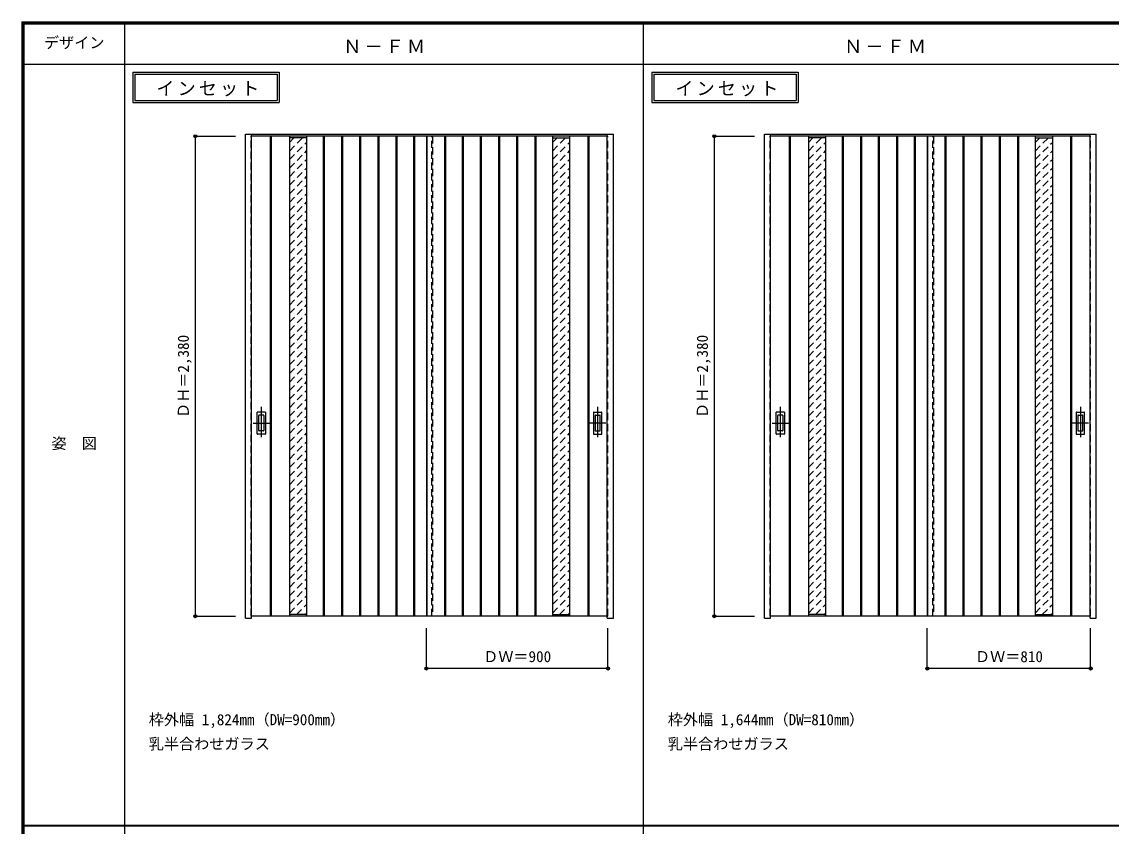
# Model space of a CAD drawing. Units: millimetres, scale not verified. Extents: x -6000 to 5700, y -4307 to 4175.
# Drawn here: x -6000 to -597, y 186 to 4175 of the extents above; entities that cross this region are included whole.
import ezdxf
from ezdxf.enums import TextEntityAlignment as Align

# ---------------------------------------------------------------- set-up
doc = ezdxf.new("R2010")
doc.units = ezdxf.units.MM
doc.header["$LTSCALE"] = 30
doc.header["$PDMODE"] = 32
doc.header["$PDSIZE"] = 15
doc.linetypes.add('CHAIN1', pattern=[8, 5, -1, 1, -1])
doc.linetypes.add('DASHED1', pattern=[1.8, 1.2, -0.6])
for name, color, linetype in [('0-1_通り芯', 4, 'CHAIN1'), ('0-2_扉', 4, 'DASHED1'), ('0-3_仕上げ', 3, 'Continuous'), ('0-4_枠', 3, 'Continuous'), ('0-6_引手', 7, 'Continuous'), ('0-A_文字', 7, 'Continuous'), ('0-B_寸法', 7, 'Continuous'), ('0-C_ハッチ', 4, 'DASHED1'), ('F-1_枠', 6, 'Continuous'), ('F-A_文字', 7, 'Continuous')]:
    doc.layers.add(name, color=color, linetype=linetype)
doc.styles.add('ＭＳ ゴシック', font='')
doc.styles.get('ＭＳ ゴシック').set_extended_font_data('MS Gothic')

msp = doc.modelspace()

# ---------------------------------------------------------------- linework, layer by layer
at = {"layer": '0-1_通り芯'}
for p, q in [((-4812, 2266), (-4812, 2104)), ((-3144, 2266), (-3144, 2104)), ((-2238, 2266), (-2238, 2104)), ((-750, 2266), (-750, 2104)), ((-4853, 2185), (-4771, 2185)), ((-3103, 2185), (-3185, 2185)), ((-2279, 2185), (-2197, 2185)), ((-709, 2185), (-791, 2185))]:
    msp.add_line(p, q, dxfattribs=at)
at = {"layer": '0-2_扉'}
for p, q in [((-4860, 3607.5), (-4863, 3607.5)), ((-4863, 1227.5), (-4863, 3607.5)), ((-3993, 3607.5), (-3993, 3603.5)), ((-3963, 3607.5), (-3963, 1227.5)), ((-3096, 3607.5), (-3093, 3607.5)), ((-3093, 1227.5), (-3093, 3607.5)), ((-2286, 3607.5), (-2289, 3607.5)), ((-2289, 1227.5), (-2289, 3607.5)), ((-1509, 3607.5), (-1509, 3603.5)), ((-1479, 3607.5), (-1479, 1227.5)), ((-702, 3607.5), (-699, 3607.5)), ((-699, 1227.5), (-699, 3607.5)), ((-4860, 1227.5), (-4863, 1227.5)), ((-3096, 1227.5), (-3093, 1227.5)), ((-2286, 1227.5), (-2289, 1227.5)), ((-702, 1227.5), (-699, 1227.5))]:
    msp.add_line(p, q, dxfattribs=at)
at = {"layer": '0-2_扉', "color": 3, "linetype": 'Continuous'}
for p, q in [((-3096, 3607.5), (-4860, 3607.5)), ((-3993, 3607.5), (-3993, 1227.5)), ((-702, 3607.5), (-2286, 3607.5)), ((-1509, 3607.5), (-1509, 1227.5)), ((-3096, 1227.5), (-4860, 1227.5)), ((-702, 1227.5), (-2286, 1227.5))]:
    msp.add_line(p, q, dxfattribs=at)
at = {"layer": '0-3_仕上げ', "linetype": 'DASHED1'}
for p, q in [((-4860, 1227.5), (-4860, 3607.5)), ((-3096, 1227.5), (-3096, 3607.5)), ((-1482, 1227.5), (-1482, 3607.5)), ((-702, 1227.5), (-702, 3607.5))]:
    msp.add_line(p, q, dxfattribs=at)
at = {"layer": '0-3_仕上げ'}
for p, q in [((-4768, 3607.5), (-4768, 1227.5)), ((-4763, 3607.5), (-4763, 1227.5)), ((-4505, 3607.5), (-4505, 1227.5)), ((-4500, 3607.5), (-4500, 1227.5)), ((-4415, 3607.5), (-4415, 1227.5)), ((-4410, 3607.5), (-4410, 1227.5)), ((-4325, 3607.5), (-4325, 1227.5)), ((-4320, 3607.5), (-4320, 1227.5)), ((-4235, 3607.5), (-4235, 1227.5)), ((-4230, 3607.5), (-4230, 1227.5)), ((-4145, 3607.5), (-4145, 1227.5)), ((-4140, 3607.5), (-4140, 1227.5)), ((-4057, 3607.5), (-4057, 1227.5)), ((-4052, 3607.5), (-4052, 1227.5)), ((-3990, 1227.5), (-3990, 3607.5)), ((-3904, 3607.5), (-3904, 1227.5)), ((-3899, 3607.5), (-3899, 1227.5)), ((-3816, 3607.5), (-3816, 1227.5)), ((-3811, 3607.5), (-3811, 1227.5)), ((-3726, 3607.5), (-3726, 1227.5)), ((-3721, 3607.5), (-3721, 1227.5)), ((-3636, 3607.5), (-3636, 1227.5)), ((-3631, 3607.5), (-3631, 1227.5)), ((-3546, 3607.5), (-3546, 1227.5)), ((-3541, 3607.5), (-3541, 1227.5)), ((-3456, 3607.5), (-3456, 1227.5)), ((-3451, 3607.5), (-3451, 1227.5)), ((-3193, 3607.5), (-3193, 1227.5)), ((-3188, 3607.5), (-3188, 1227.5)), ((-2286, 1227.5), (-2286, 3607.5)), ((-2194, 3607.5), (-2194, 1227.5)), ((-2189, 3607.5), (-2189, 1227.5)), ((-1931, 3607.5), (-1931, 1227.5)), ((-1926, 3607.5), (-1926, 1227.5)), ((-1841, 3607.5), (-1841, 1227.5)), ((-1836, 3607.5), (-1836, 1227.5)), ((-1751, 1227.5), (-1751, 3607.5)), ((-1746, 1227.5), (-1746, 3607.5)), ((-1661, 1227.5), (-1661, 3607.5)), ((-1656, 1227.5), (-1656, 3607.5)), ((-1573, 1227.5), (-1573, 3607.5)), ((-1568, 1227.5), (-1568, 3607.5)), ((-1506, 1227.5), (-1506, 3607.5)), ((-1420, 1227.5), (-1420, 3607.5)), ((-1415, 1227.5), (-1415, 3607.5)), ((-1332, 1227.5), (-1332, 3607.5)), ((-1327, 1227.5), (-1327, 3607.5)), ((-1242, 1227.5), (-1242, 3607.5)), ((-1237, 1227.5), (-1237, 3607.5)), ((-1152, 3607.5), (-1152, 1227.5)), ((-1147, 3607.5), (-1147, 1227.5)), ((-1062, 3607.5), (-1062, 1227.5)), ((-1057, 3607.5), (-1057, 1227.5)), ((-799, 3607.5), (-799, 1227.5)), ((-794, 3607.5), (-794, 1227.5))]:
    msp.add_line(p, q, dxfattribs=at)
at = {"layer": '0-3_仕上げ', "color": 7}
for p, q in [((-4673, 3607.5), (-4673, 1227.5)), ((-4588, 3599.5), (-4673, 3599.5)), ((-4588, 3607.5), (-4588, 1227.5)), ((-3368, 3607.5), (-3368, 1227.5)), ((-3368, 3599.5), (-3283, 3599.5)), ((-3283, 3607.5), (-3283, 1227.5)), ((-2099, 3607.5), (-2099, 1227.5)), ((-2014, 3599.5), (-2099, 3599.5)), ((-2014, 3607.5), (-2014, 1227.5)), ((-974, 3607.5), (-974, 1227.5)), ((-974, 3599.5), (-889, 3599.5)), ((-889, 3607.5), (-889, 1227.5)), ((-4588, 1235.5), (-4673, 1235.5)), ((-3368, 1235.5), (-3283, 1235.5)), ((-2014, 1235.5), (-2099, 1235.5)), ((-974, 1235.5), (-889, 1235.5))]:
    msp.add_line(p, q, dxfattribs=at)
at = {"layer": '0-4_枠'}
for p, q in [((-4860, 1218), (-4860, 3618)), ((-3096, 1218), (-3096, 3618)), ((-3066, 1218), (-3066, 3618)), ((-2316, 3618), (-672, 3618)), ((-2316, 1218), (-2316, 3618)), ((-2286, 1218), (-2286, 3618)), ((-702, 1218), (-702, 3618)), ((-672, 1218), (-672, 3618)), ((-4890, 1218), (-4860, 1218)), ((-3096, 1218), (-3066, 1218)), ((-2316, 1218), (-2286, 1218)), ((-702, 1218), (-672, 1218))]:
    msp.add_line(p, q, dxfattribs=at)
msp.add_lwpolyline([(-4890, 1218), (-4890, 3618), (-3066, 3618)], dxfattribs=at)
at = {"layer": '0-6_引手', "color": 3}
for p, q in [((-4833, 2131.5), (-4833, 2238.5)), ((-4792.5, 2240), (-4831.5, 2240)), ((-4791, 2238.5), (-4791, 2131.5)), ((-3165, 2238.5), (-3165, 2131.5)), ((-3163.5, 2240), (-3124.5, 2240)), ((-3123, 2131.5), (-3123, 2238.5)), ((-2259, 2131.5), (-2259, 2238.5)), ((-2218.5, 2240), (-2257.5, 2240)), ((-2217, 2238.5), (-2217, 2131.5)), ((-771, 2238.5), (-771, 2131.5)), ((-769.5, 2240), (-730.5, 2240)), ((-729, 2131.5), (-729, 2238.5)), ((-4792.5, 2130), (-4831.5, 2130)), ((-3163.5, 2130), (-3124.5, 2130)), ((-2218.5, 2130), (-2257.5, 2130)), ((-769.5, 2130), (-730.5, 2130))]:
    msp.add_line(p, q, dxfattribs=at)
at = {"layer": '0-6_引手'}
for p, q in [((-4824.5, 2147.5), (-4824.5, 2222.5)), ((-4801, 2224), (-4823, 2224)), ((-4799.5, 2222.5), (-4799.5, 2147.5)), ((-3156.5, 2222.5), (-3156.5, 2147.5)), ((-3155, 2224), (-3133, 2224)), ((-3131.5, 2147.5), (-3131.5, 2222.5)), ((-2250.5, 2147.5), (-2250.5, 2222.5)), ((-2227, 2224), (-2249, 2224)), ((-2225.5, 2222.5), (-2225.5, 2147.5)), ((-762.5, 2222.5), (-762.5, 2147.5)), ((-761, 2224), (-739, 2224)), ((-737.5, 2147.5), (-737.5, 2222.5)), ((-4801, 2146), (-4823, 2146)), ((-3155, 2146), (-3133, 2146)), ((-2227, 2146), (-2249, 2146)), ((-761, 2146), (-739, 2146))]:
    msp.add_line(p, q, dxfattribs=at)
at = {"layer": '0-6_引手', "color": 3}
for centre, start, end in [((-4831.5, 2238.5), 90, 180), ((-4792.5, 2238.5), 0, 90), ((-3163.5, 2238.5), 90, 180), ((-3124.5, 2238.5), 0, 90), ((-2257.5, 2238.5), 90, 180), ((-2218.5, 2238.5), 0, 90), ((-769.5, 2238.5), 90, 180), ((-730.5, 2238.5), 0, 90), ((-4831.5, 2131.5), 180, 270), ((-4792.5, 2131.5), 270, 0), ((-3163.5, 2131.5), 180, 270), ((-3124.5, 2131.5), 270, 0), ((-2257.5, 2131.5), 180, 270), ((-2218.5, 2131.5), 270, 0), ((-769.5, 2131.5), 180, 270), ((-730.5, 2131.5), 270, 0)]:
    msp.add_arc(centre, 1.5, start, end, dxfattribs=at)
at = {"layer": '0-6_引手'}
for centre, start, end in [((-4823, 2222.5), 90, 180), ((-4801, 2222.5), 0, 90), ((-3155, 2222.5), 90, 180), ((-3133, 2222.5), 0, 90), ((-2249, 2222.5), 90, 180), ((-2227, 2222.5), 0, 90), ((-761, 2222.5), 90, 180), ((-739, 2222.5), 0, 90), ((-4823, 2147.5), 180, 270), ((-4801, 2147.5), 270, 0), ((-3155, 2147.5), 180, 270), ((-3133, 2147.5), 270, 0), ((-2249, 2147.5), 180, 270), ((-2227, 2147.5), 270, 0), ((-761, 2147.5), 180, 270), ((-739, 2147.5), 270, 0)]:
    msp.add_arc(centre, 1.5, start, end, dxfattribs=at)
at = {"layer": '0-A_文字'}
for p, q in [((-5450, 3925), (-5450, 3775)), ((-5440, 3915), (-5440, 3785)), ((-5440, 3915), (-4733.04, 3915)), ((-4733.04, 3915), (-4733.04, 3785)), ((-2876, 3925), (-2876, 3775)), ((-2866, 3915), (-2866, 3785)), ((-2866, 3915), (-2159.04, 3915)), ((-2159.04, 3915), (-2159.04, 3785)), ((-5440, 3785), (-4733.04, 3785)), ((-2866, 3785), (-2159.04, 3785)), ((-5450, 3775), (-4723.04, 3775)), ((-2876, 3775), (-2149.04, 3775))]:
    msp.add_line(p, q, dxfattribs=at)
for points in [[(-5450, 3925), (-4723.04, 3925), (-4723.04, 3775)], [(-2876, 3925), (-2149.04, 3925), (-2149.04, 3775)]]:
    msp.add_lwpolyline(points, dxfattribs=at)
at = {"layer": '0-B_寸法', "color": 4}
for p, q in [((-5140, 3607.5), (-4940, 3607.5)), ((-5140, 3607.5), (-5140, 1227.5)), ((-2566, 3607.5), (-2366, 3607.5)), ((-2566, 3607.5), (-2566, 1227.5)), ((-5140, 1227.5), (-4940, 1227.5)), ((-2566, 1227.5), (-2366, 1227.5)), ((-3993, 968), (-3993, 1168)), ((-3093, 968), (-3093, 1168)), ((-1509, 968), (-1509, 1168)), ((-699, 968), (-699, 1168)), ((-3093, 968), (-3993, 968)), ((-699, 968), (-1509, 968))]:
    msp.add_line(p, q, dxfattribs=at)
at = {"layer": '0-B_寸法'}
for p in [(-5140, 3607.5), (-2566, 3607.5), (-5140, 1227.5), (-2566, 1227.5), (-3993, 968), (-3093, 968), (-1509, 968), (-699, 968)]:
    msp.add_point(p, dxfattribs=at)
at = {"layer": '0-C_ハッチ'}
for p, q in [((-4673, 3576.57), (-4650.07, 3599.5)), ((-4673, 3534.15), (-4607.65, 3599.5)), ((-4673, 3491.72), (-4588, 3576.72)), ((-3368, 3576.57), (-3345.07, 3599.5)), ((-3368, 3534.15), (-3302.65, 3599.5)), ((-3368, 3491.72), (-3283, 3576.72)), ((-2099, 3576.57), (-2076.07, 3599.5)), ((-2099, 3534.15), (-2033.65, 3599.5)), ((-2099, 3491.72), (-2014, 3576.72)), ((-974, 3576.57), (-951.07, 3599.5)), ((-974, 3534.15), (-908.65, 3599.5)), ((-974, 3491.72), (-889, 3576.72)), ((-4673, 3449.29), (-4588, 3534.29)), ((-3368, 3449.29), (-3283, 3534.29)), ((-2099, 3449.29), (-2014, 3534.29)), ((-974, 3449.29), (-889, 3534.29)), ((-4673, 3406.87), (-4588, 3491.87)), ((-3368, 3406.87), (-3283, 3491.87)), ((-2099, 3406.87), (-2014, 3491.87)), ((-974, 3406.87), (-889, 3491.87)), ((-4673, 3364.44), (-4588, 3449.44)), ((-4673, 3322.01), (-4588, 3407.01)), ((-3368, 3364.44), (-3283, 3449.44)), ((-3368, 3322.01), (-3283, 3407.01)), ((-2099, 3364.44), (-2014, 3449.44)), ((-2099, 3322.01), (-2014, 3407.01)), ((-974, 3364.44), (-889, 3449.44)), ((-974, 3322.01), (-889, 3407.01)), ((-4673, 3279.59), (-4588, 3364.59)), ((-3368, 3279.59), (-3283, 3364.59)), ((-2099, 3279.59), (-2014, 3364.59)), ((-974, 3279.59), (-889, 3364.59)), ((-4673, 3237.16), (-4588, 3322.16)), ((-3368, 3237.16), (-3283, 3322.16)), ((-2099, 3237.16), (-2014, 3322.16)), ((-974, 3237.16), (-889, 3322.16)), ((-4673, 3194.73), (-4588, 3279.73)), ((-3368, 3194.73), (-3283, 3279.73)), ((-2099, 3194.73), (-2014, 3279.73)), ((-974, 3194.73), (-889, 3279.73)), ((-4673, 3152.31), (-4588, 3237.31)), ((-4673, 3109.88), (-4588, 3194.88)), ((-3368, 3152.31), (-3283, 3237.31)), ((-3368, 3109.88), (-3283, 3194.88)), ((-2099, 3152.31), (-2014, 3237.31)), ((-2099, 3109.88), (-2014, 3194.88)), ((-974, 3152.31), (-889, 3237.31)), ((-974, 3109.88), (-889, 3194.88)), ((-4673, 3067.45), (-4588, 3152.45)), ((-3368, 3067.45), (-3283, 3152.45)), ((-2099, 3067.45), (-2014, 3152.45)), ((-974, 3067.45), (-889, 3152.45)), ((-4673, 3025.03), (-4588, 3110.03)), ((-3368, 3025.03), (-3283, 3110.03)), ((-2099, 3025.03), (-2014, 3110.03)), ((-974, 3025.03), (-889, 3110.03)), ((-4673, 2982.6), (-4588, 3067.6)), ((-3368, 2982.6), (-3283, 3067.6)), ((-2099, 2982.6), (-2014, 3067.6)), ((-974, 2982.6), (-889, 3067.6)), ((-4673, 2940.18), (-4588, 3025.18)), ((-4673, 2897.75), (-4588, 2982.75)), ((-3368, 2940.18), (-3283, 3025.18)), ((-3368, 2897.75), (-3283, 2982.75)), ((-2099, 2940.18), (-2014, 3025.18)), ((-2099, 2897.75), (-2014, 2982.75)), ((-974, 2940.18), (-889, 3025.18)), ((-974, 2897.75), (-889, 2982.75)), ((-4673, 2855.32), (-4588, 2940.32)), ((-3368, 2855.32), (-3283, 2940.32)), ((-2099, 2855.32), (-2014, 2940.32)), ((-974, 2855.32), (-889, 2940.32)), ((-4673, 2812.9), (-4588, 2897.9)), ((-3368, 2812.9), (-3283, 2897.9)), ((-2099, 2812.9), (-2014, 2897.9)), ((-974, 2812.9), (-889, 2897.9)), ((-4673, 2770.47), (-4588, 2855.47)), ((-4673, 2728.04), (-4588, 2813.04)), ((-3368, 2770.47), (-3283, 2855.47)), ((-3368, 2728.04), (-3283, 2813.04)), ((-2099, 2770.47), (-2014, 2855.47)), ((-2099, 2728.04), (-2014, 2813.04)), ((-974, 2770.47), (-889, 2855.47)), ((-974, 2728.04), (-889, 2813.04)), ((-4673, 2685.62), (-4588, 2770.62)), ((-3368, 2685.62), (-3283, 2770.62)), ((-2099, 2685.62), (-2014, 2770.62)), ((-974, 2685.62), (-889, 2770.62)), ((-4673, 2643.19), (-4588, 2728.19)), ((-3368, 2643.19), (-3283, 2728.19)), ((-2099, 2643.19), (-2014, 2728.19)), ((-974, 2643.19), (-889, 2728.19)), ((-4673, 2600.76), (-4588, 2685.76)), ((-3368, 2600.76), (-3283, 2685.76)), ((-2099, 2600.76), (-2014, 2685.76)), ((-974, 2600.76), (-889, 2685.76)), ((-4673, 2558.34), (-4588, 2643.34)), ((-4673, 2515.91), (-4588, 2600.91)), ((-3368, 2558.34), (-3283, 2643.34)), ((-3368, 2515.91), (-3283, 2600.91)), ((-2099, 2558.34), (-2014, 2643.34)), ((-2099, 2515.91), (-2014, 2600.91)), ((-974, 2558.34), (-889, 2643.34)), ((-974, 2515.91), (-889, 2600.91)), ((-4673, 2473.48), (-4588, 2558.48)), ((-3368, 2473.48), (-3283, 2558.48)), ((-2099, 2473.48), (-2014, 2558.48)), ((-974, 2473.48), (-889, 2558.48)), ((-4673, 2431.06), (-4588, 2516.06)), ((-3368, 2431.06), (-3283, 2516.06)), ((-2099, 2431.06), (-2014, 2516.06)), ((-974, 2431.06), (-889, 2516.06)), ((-4673, 2388.63), (-4588, 2473.63)), ((-3368, 2388.63), (-3283, 2473.63)), ((-2099, 2388.63), (-2014, 2473.63)), ((-974, 2388.63), (-889, 2473.63)), ((-4673, 2346.21), (-4588, 2431.21)), ((-4673, 2303.78), (-4588, 2388.78)), ((-3368, 2346.21), (-3283, 2431.21)), ((-3368, 2303.78), (-3283, 2388.78)), ((-2099, 2346.21), (-2014, 2431.21)), ((-2099, 2303.78), (-2014, 2388.78)), ((-974, 2346.21), (-889, 2431.21)), ((-974, 2303.78), (-889, 2388.78)), ((-4673, 2261.35), (-4588, 2346.35)), ((-3368, 2261.35), (-3283, 2346.35)), ((-2099, 2261.35), (-2014, 2346.35)), ((-974, 2261.35), (-889, 2346.35)), ((-4673, 2218.93), (-4588, 2303.93)), ((-3368, 2218.93), (-3283, 2303.93)), ((-2099, 2218.93), (-2014, 2303.93)), ((-974, 2218.93), (-889, 2303.93)), ((-4673, 2176.5), (-4588, 2261.5)), ((-4673, 2134.07), (-4588, 2219.07)), ((-3368, 2176.5), (-3283, 2261.5)), ((-3368, 2134.07), (-3283, 2219.07)), ((-2099, 2176.5), (-2014, 2261.5)), ((-2099, 2134.07), (-2014, 2219.07)), ((-974, 2176.5), (-889, 2261.5)), ((-974, 2134.07), (-889, 2219.07)), ((-4673, 2091.65), (-4588, 2176.65)), ((-3368, 2091.65), (-3283, 2176.65)), ((-2099, 2091.65), (-2014, 2176.65)), ((-974, 2091.65), (-889, 2176.65)), ((-4673, 2049.22), (-4588, 2134.22)), ((-3368, 2049.22), (-3283, 2134.22)), ((-2099, 2049.22), (-2014, 2134.22)), ((-974, 2049.22), (-889, 2134.22)), ((-4673, 2006.79), (-4588, 2091.79)), ((-3368, 2006.79), (-3283, 2091.79)), ((-2099, 2006.79), (-2014, 2091.79)), ((-974, 2006.79), (-889, 2091.79)), ((-4673, 1964.37), (-4588, 2049.37)), ((-4673, 1921.94), (-4588, 2006.94)), ((-3368, 1964.37), (-3283, 2049.37)), ((-3368, 1921.94), (-3283, 2006.94)), ((-2099, 1964.37), (-2014, 2049.37)), ((-2099, 1921.94), (-2014, 2006.94)), ((-974, 1964.37), (-889, 2049.37)), ((-974, 1921.94), (-889, 2006.94)), ((-4673, 1879.52), (-4588, 1964.52)), ((-3368, 1879.52), (-3283, 1964.52)), ((-2099, 1879.52), (-2014, 1964.52)), ((-974, 1879.52), (-889, 1964.52)), ((-4673, 1837.09), (-4588, 1922.09)), ((-3368, 1837.09), (-3283, 1922.09)), ((-2099, 1837.09), (-2014, 1922.09)), ((-974, 1837.09), (-889, 1922.09)), ((-4673, 1794.66), (-4588, 1879.66)), ((-4673, 1752.24), (-4588, 1837.24)), ((-3368, 1794.66), (-3283, 1879.66)), ((-3368, 1752.24), (-3283, 1837.24)), ((-2099, 1794.66), (-2014, 1879.66)), ((-2099, 1752.24), (-2014, 1837.24)), ((-974, 1794.66), (-889, 1879.66)), ((-974, 1752.24), (-889, 1837.24)), ((-4673, 1709.81), (-4588, 1794.81)), ((-3368, 1709.81), (-3283, 1794.81)), ((-2099, 1709.81), (-2014, 1794.81)), ((-974, 1709.81), (-889, 1794.81)), ((-4673, 1667.38), (-4588, 1752.38)), ((-3368, 1667.38), (-3283, 1752.38)), ((-2099, 1667.38), (-2014, 1752.38)), ((-974, 1667.38), (-889, 1752.38)), ((-4673, 1624.96), (-4588, 1709.96)), ((-3368, 1624.96), (-3283, 1709.96)), ((-2099, 1624.96), (-2014, 1709.96)), ((-974, 1624.96), (-889, 1709.96)), ((-4673, 1582.53), (-4588, 1667.53)), ((-4673, 1540.1), (-4588, 1625.1)), ((-3368, 1582.53), (-3283, 1667.53)), ((-3368, 1540.1), (-3283, 1625.1)), ((-2099, 1582.53), (-2014, 1667.53)), ((-2099, 1540.1), (-2014, 1625.1)), ((-974, 1582.53), (-889, 1667.53)), ((-974, 1540.1), (-889, 1625.1)), ((-4673, 1497.68), (-4588, 1582.68)), ((-3368, 1497.68), (-3283, 1582.68)), ((-2099, 1497.68), (-2014, 1582.68)), ((-974, 1497.68), (-889, 1582.68)), ((-4673, 1455.25), (-4588, 1540.25)), ((-3368, 1455.25), (-3283, 1540.25)), ((-2099, 1455.25), (-2014, 1540.25)), ((-974, 1455.25), (-889, 1540.25)), ((-4673, 1412.82), (-4588, 1497.82)), ((-3368, 1412.82), (-3283, 1497.82)), ((-2099, 1412.82), (-2014, 1497.82)), ((-974, 1412.82), (-889, 1497.82)), ((-4673, 1370.4), (-4588, 1455.4)), ((-4673, 1327.97), (-4588, 1412.97)), ((-3368, 1370.4), (-3283, 1455.4)), ((-3368, 1327.97), (-3283, 1412.97)), ((-2099, 1370.4), (-2014, 1455.4)), ((-2099, 1327.97), (-2014, 1412.97)), ((-974, 1370.4), (-889, 1455.4)), ((-974, 1327.97), (-889, 1412.97)), ((-4673, 1285.55), (-4588, 1370.55)), ((-3368, 1285.55), (-3283, 1370.55)), ((-2099, 1285.55), (-2014, 1370.55)), ((-974, 1285.55), (-889, 1370.55)), ((-4673, 1243.12), (-4588, 1328.12)), ((-3368, 1243.12), (-3283, 1328.12)), ((-2099, 1243.12), (-2014, 1328.12)), ((-974, 1243.12), (-889, 1328.12)), ((-4638.19, 1235.5), (-4588, 1285.69)), ((-4595.77, 1235.5), (-4588, 1243.27)), ((-3333.19, 1235.5), (-3283, 1285.69)), ((-3290.77, 1235.5), (-3283, 1243.27)), ((-2064.19, 1235.5), (-2014, 1285.69)), ((-2021.77, 1235.5), (-2014, 1243.27)), ((-939.19, 1235.5), (-889, 1285.69)), ((-896.77, 1235.5), (-889, 1243.27))]:
    msp.add_line(p, q, dxfattribs=at)
at = {"layer": '0-C_ハッチ', "color": 3}
msp.add_line((-3966, 1227.5), (-3966, 3607.5), dxfattribs=at)
at = {"layer": 'F-1_枠'}
for p, q in [((-6000, 4175), (5700, 4175)), ((-6000, 4175), (-6000, -4205)), ((-6000, 4170), (5700, 4170)), ((-6000, 4165), (5700, 4165)), ((-5995, 4175), (-5995, -4205)), ((-5990, 4175), (-5990, -4205)), ((-5490, 4175), (-5490, -3790)), ((-2916, -3790), (-2916, 4175)), ((-6000, 3965), (5700, 3965)), ((-6000, 190.5), (5700, 190.5)), ((-6000, 187.5), (5700, 187.5))]:
    msp.add_line(p, q, dxfattribs=at)

# ---------------------------------------------------------------- texts
at = {"layer": '0-A_文字', "style": 'ＭＳ ゴシック'}
for s, p in [('枠外幅 1,824mm（DW=900mm）', (-5370, 670.5)), ('枠外幅 1,644mm（DW=810mm）', (-2796, 670.5)), ('乳半合わせガラス', (-5370, 550.5)), ('乳半合わせガラス', (-2796, 550.5))]:
    msp.add_text(s, height=54.99, dxfattribs=at).set_placement(p, align=Align.BOTTOM_LEFT)
at = {"layer": '0-A_文字', "char_height": 65.98, "attachment_point": 7, "style": 'ＭＳ ゴシック'}
for s, insert in [('\\T1.17;Ｎ－ＦＭ', (-4405.5, 4020)), ('\\T1.17;Ｎ－ＦＭ', (-1921.5, 4020)), ('\\T1.17;インセット', (-5332.84, 3805)), ('\\T1.17;インセット', (-2758.84, 3805))]:
    msp.add_mtext(s, dxfattribs=dict(at, insert=insert))
at = {"layer": '0-B_寸法', "style": 'ＭＳ ゴシック'}
for p in [(-5155, 2210.5), (-2581, 2210.5)]:
    msp.add_text('ＤＨ＝2,380', height=54.99, rotation=90, dxfattribs=at).set_placement(p, align=Align.BOTTOM_LEFT)
for s, p in [('ＤＷ＝900', (-3711.75, 983)), ('ＤＷ＝810', (-1272.75, 983))]:
    msp.add_text(s, height=54.99, dxfattribs=at).set_placement(p, align=Align.BOTTOM_LEFT)
at = {"layer": 'F-A_文字', "style": 'ＭＳ ゴシック'}
for s, p in [('デザイン', (-5890, 4027.5)), ('姿\u3000図', (-5852.5, 2040.25))]:
    msp.add_text(s, height=54.99, dxfattribs=at).set_placement(p, align=Align.BOTTOM_LEFT)

doc.saveas('drawing.dxf')
